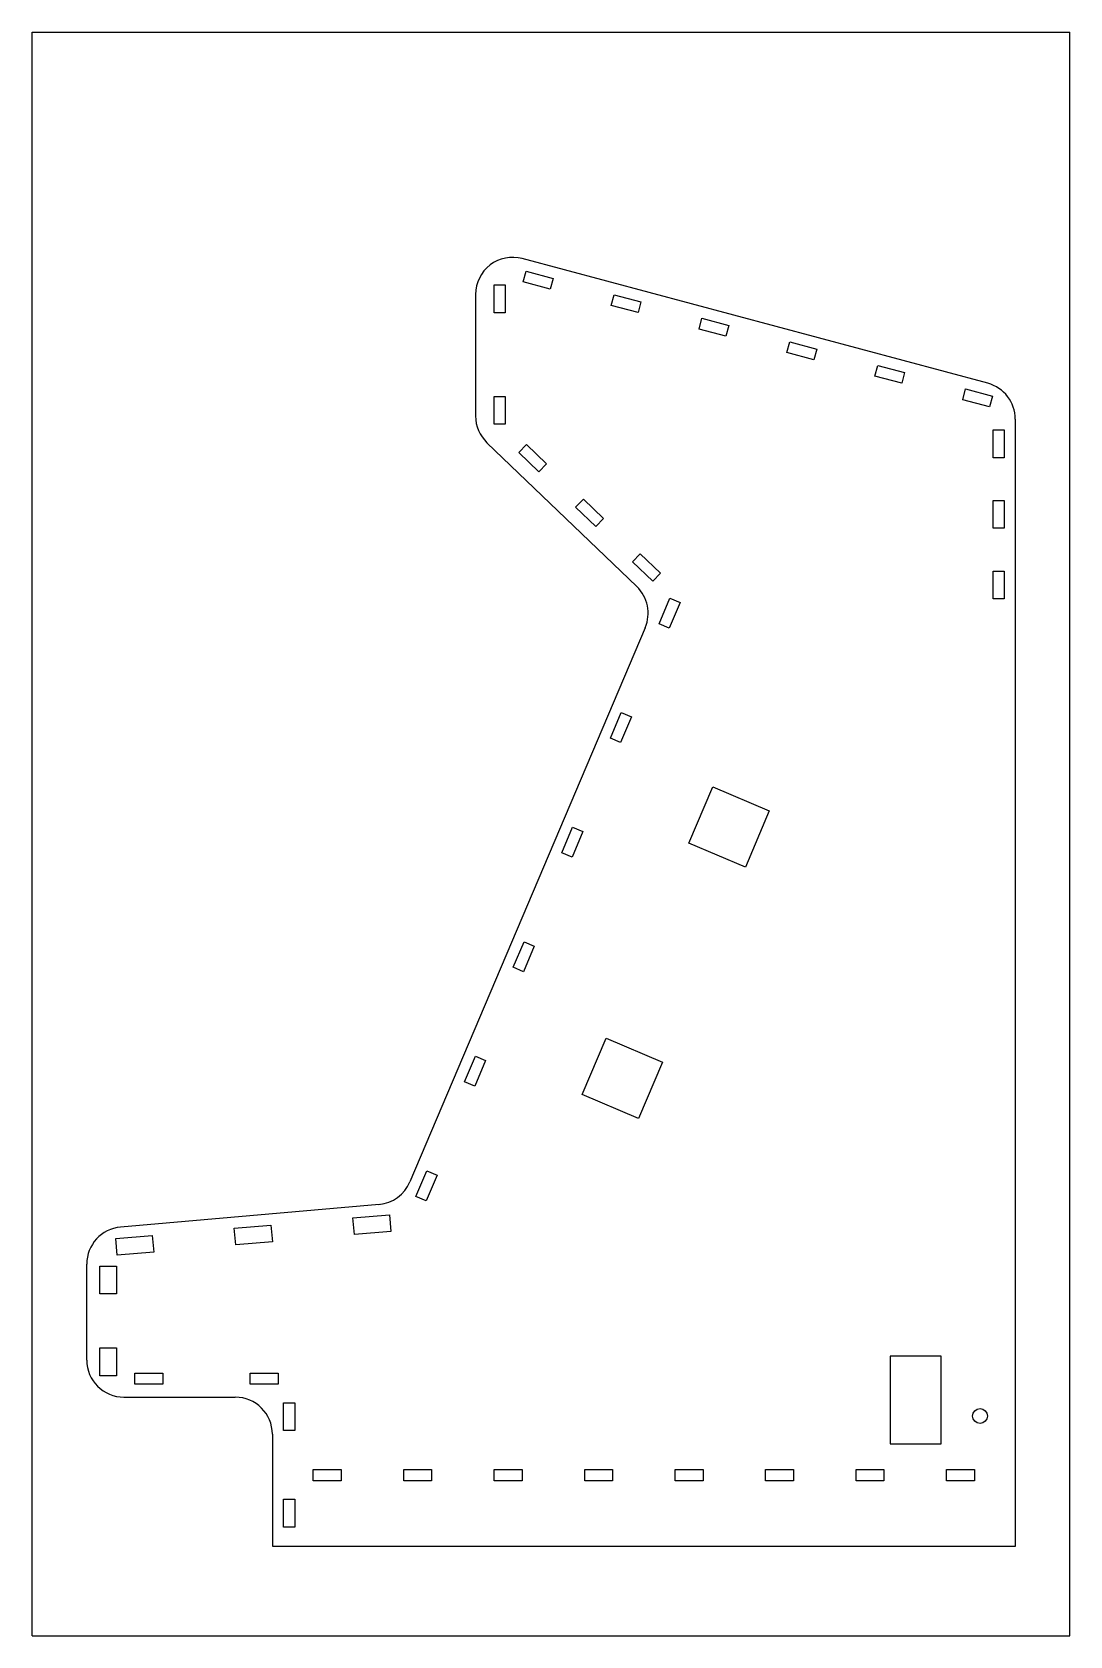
# Model space of a CAD drawing. Header units: inches. Extents: x 0 to 22, y 0 to 34.
import ezdxf

# ---------------------------------------------------------------- set-up
doc = ezdxf.new("R2010")
doc.units = ezdxf.units.IN
doc.header["$LTSCALE"] = 2.216296
doc.header["$MEASUREMENT"] = 0
doc.layers.get('0').update_dxf_attribs({"linetype": 'CONTINUOUS'})

msp = doc.modelspace()

# ---------------------------------------------------------------- linework, layer by layer
at = {"color": 7, "linetype": 'CONTINUOUS'}
for p, q in [((0, 0), (0, 34)), ((0, 34), (22, 34)), ((22, 0), (22, 34)), ((20.259, 26.554), (10.391, 29.198)), ((10.411, 28.704), (10.472, 28.932)), ((10.472, 28.932), (11.043, 28.779)), ((9.795, 28.05), (9.795, 28.64)), ((9.795, 28.64), (10.031, 28.64)), ((10.031, 28.64), (10.031, 28.05)), ((10.981, 28.551), (10.411, 28.704)), ((11.043, 28.779), (10.981, 28.551)), ((9.4, 28.438), (9.4, 25.863)), ((12.274, 28.204), (12.336, 28.433)), ((12.336, 28.433), (12.906, 28.28)), ((12.906, 28.28), (12.845, 28.052)), ((10.031, 28.05), (9.795, 28.05)), ((12.845, 28.052), (12.274, 28.204)), ((14.138, 27.705), (14.199, 27.933)), ((14.199, 27.933), (14.769, 27.781)), ((14.708, 27.552), (14.138, 27.705)), ((14.769, 27.781), (14.708, 27.552)), ((16.001, 27.206), (16.062, 27.434)), ((16.572, 27.053), (16.001, 27.206)), ((16.062, 27.434), (16.633, 27.281)), ((16.633, 27.281), (16.572, 27.053)), ((17.865, 26.707), (17.926, 26.935)), ((17.926, 26.935), (18.496, 26.782)), ((18.435, 26.554), (17.865, 26.707)), ((18.496, 26.782), (18.435, 26.554)), ((9.795, 25.687), (9.795, 26.278)), ((9.795, 26.278), (10.031, 26.278)), ((10.031, 26.278), (10.031, 25.687)), ((19.728, 26.207), (19.789, 26.435)), ((20.298, 26.054), (19.728, 26.207)), ((19.789, 26.435), (20.36, 26.283)), ((20.36, 26.283), (20.298, 26.054)), ((10.031, 25.687), (9.795, 25.687)), ((20.37, 24.976), (20.37, 25.566)), ((20.37, 25.566), (20.606, 25.566)), ((20.606, 25.566), (20.606, 24.976)), ((20.843, 1.905), (20.843, 25.794)), ((9.642, 25.294), (12.817, 22.248)), ((10.315, 25.085), (10.478, 25.256)), ((10.478, 25.256), (10.905, 24.847)), ((10.741, 24.677), (10.315, 25.085)), ((10.905, 24.847), (10.741, 24.677)), ((20.606, 24.976), (20.37, 24.976)), ((11.522, 23.927), (11.686, 24.098)), ((11.948, 23.518), (11.522, 23.927)), ((11.686, 24.098), (12.112, 23.689)), ((20.37, 24.07), (20.606, 24.07)), ((20.37, 23.48), (20.37, 24.07)), ((20.606, 24.07), (20.606, 23.48)), ((12.112, 23.689), (11.948, 23.518)), ((20.606, 23.48), (20.37, 23.48)), ((12.73, 22.769), (12.893, 22.939)), ((12.893, 22.939), (13.319, 22.53)), ((13.156, 22.36), (12.73, 22.769)), ((13.319, 22.53), (13.156, 22.36)), ((20.37, 22.574), (20.606, 22.574)), ((20.37, 21.984), (20.37, 22.574)), ((20.606, 22.574), (20.606, 21.984)), ((13.29, 21.458), (13.52, 22.002)), ((13.738, 21.909), (13.507, 21.366)), ((13.52, 22.002), (13.738, 21.909)), ((20.606, 21.984), (20.37, 21.984)), ((13.507, 21.366), (13.29, 21.458)), ((12.997, 21.373), (8.01, 9.624)), ((12.259, 19.03), (12.49, 19.573)), ((12.707, 19.481), (12.476, 18.938)), ((12.49, 19.573), (12.707, 19.481)), ((12.476, 18.938), (12.259, 19.03)), ((13.924, 16.805), (14.431, 18.001)), ((14.431, 18.001), (15.627, 17.493)), ((15.627, 17.493), (15.12, 16.297)), ((11.228, 16.602), (11.459, 17.145)), ((11.677, 17.053), (11.446, 16.509)), ((11.459, 17.145), (11.677, 17.053)), ((15.12, 16.297), (13.924, 16.805)), ((11.446, 16.509), (11.228, 16.602)), ((10.198, 14.174), (10.428, 14.717)), ((10.646, 14.625), (10.415, 14.081)), ((10.428, 14.717), (10.646, 14.625)), ((10.415, 14.081), (10.198, 14.174)), ((11.662, 11.478), (12.17, 12.674)), ((12.17, 12.674), (13.366, 12.166)), ((9.167, 11.746), (9.398, 12.289)), ((9.398, 12.289), (9.615, 12.197)), ((9.615, 12.197), (9.384, 11.653)), ((13.366, 12.166), (12.858, 10.97)), ((9.384, 11.653), (9.167, 11.746)), ((12.858, 10.97), (11.662, 11.478)), ((8.136, 9.317), (8.367, 9.861)), ((8.367, 9.861), (8.585, 9.769)), ((8.585, 9.769), (8.354, 9.225)), ((8.354, 9.225), (8.136, 9.317)), ((7.354, 9.147), (1.876, 8.668)), ((6.802, 8.862), (7.577, 8.929)), ((6.833, 8.509), (6.802, 8.862)), ((7.577, 8.929), (7.608, 8.576)), ((4.287, 8.642), (5.062, 8.709)), ((4.318, 8.289), (4.287, 8.642)), ((5.062, 8.709), (5.093, 8.356)), ((7.608, 8.576), (6.833, 8.509)), ((1.772, 8.422), (2.548, 8.489)), ((1.803, 8.069), (1.772, 8.422)), ((2.548, 8.489), (2.579, 8.136)), ((5.093, 8.356), (4.318, 8.289)), ((1.157, 7.883), (1.157, 5.849)), ((1.433, 7.249), (1.433, 7.839)), ((1.433, 7.839), (1.787, 7.839)), ((1.787, 7.839), (1.787, 7.249)), ((2.579, 8.136), (1.803, 8.069)), ((1.787, 7.249), (1.433, 7.249)), ((1.433, 5.517), (1.433, 6.107)), ((1.433, 6.107), (1.787, 6.107)), ((1.787, 6.107), (1.787, 5.517)), ((19.268, 5.932), (18.193, 5.932)), ((18.193, 5.932), (18.193, 4.07)), ((19.268, 4.07), (19.268, 5.932)), ((1.787, 5.517), (1.433, 5.517)), ((2.181, 5.573), (2.772, 5.573)), ((2.181, 5.337), (2.181, 5.573)), ((2.772, 5.573), (2.772, 5.337)), ((4.622, 5.573), (5.213, 5.573)), ((4.622, 5.337), (4.622, 5.573)), ((5.213, 5.573), (5.213, 5.337)), ((2.772, 5.337), (2.181, 5.337)), ((5.213, 5.337), (4.622, 5.337)), ((1.945, 5.062), (4.307, 5.062)), ((5.331, 4.944), (5.567, 4.944)), ((5.331, 4.353), (5.331, 4.944)), ((5.567, 4.944), (5.567, 4.353)), ((5.094, 4.274), (5.094, 1.905)), ((5.567, 4.353), (5.331, 4.353)), ((18.193, 4.07), (19.268, 4.07)), ((5.961, 3.526), (6.551, 3.526)), ((5.961, 3.29), (5.961, 3.526)), ((6.551, 3.526), (6.551, 3.29)), ((7.879, 3.526), (8.469, 3.526)), ((7.879, 3.29), (7.879, 3.526)), ((8.469, 3.526), (8.469, 3.29)), ((9.796, 3.526), (10.387, 3.526)), ((9.796, 3.29), (9.796, 3.526)), ((10.387, 3.526), (10.387, 3.29)), ((11.714, 3.526), (12.305, 3.526)), ((11.714, 3.29), (11.714, 3.526)), ((12.305, 3.526), (12.305, 3.29)), ((13.632, 3.526), (14.223, 3.526)), ((13.632, 3.29), (13.632, 3.526)), ((14.223, 3.526), (14.223, 3.29)), ((15.55, 3.526), (16.141, 3.526)), ((15.55, 3.29), (15.55, 3.526)), ((16.141, 3.526), (16.141, 3.29)), ((17.468, 3.526), (18.058, 3.526)), ((17.468, 3.29), (17.468, 3.526)), ((18.058, 3.526), (18.058, 3.29)), ((19.386, 3.526), (19.976, 3.526)), ((19.386, 3.29), (19.386, 3.526)), ((19.976, 3.526), (19.976, 3.29)), ((6.551, 3.29), (5.961, 3.29)), ((8.469, 3.29), (7.879, 3.29)), ((10.387, 3.29), (9.796, 3.29)), ((12.305, 3.29), (11.714, 3.29)), ((14.223, 3.29), (13.632, 3.29)), ((16.141, 3.29), (15.55, 3.29)), ((18.058, 3.29), (17.468, 3.29)), ((19.976, 3.29), (19.386, 3.29)), ((5.331, 2.896), (5.567, 2.896)), ((5.331, 2.306), (5.331, 2.896)), ((5.567, 2.896), (5.567, 2.306)), ((5.567, 2.306), (5.331, 2.306)), ((5.094, 1.905), (20.843, 1.905)), ((0, 0), (22, 0))]:
    msp.add_line(p, q, dxfattribs=at)
msp.add_circle((20.094, 4.661), 0.157, dxfattribs=at)
for centre, start, end in [((10.187, 28.438), 75, 180), ((20.055, 25.794), 0, 75), ((10.187, 25.863), 180, 226.1884), ((12.272, 21.68), 337, 46.1884), ((7.285, 9.931), 275, 337), ((1.945, 7.883), 95, 180), ((1.945, 5.849), 180, 270), ((4.307, 4.274), 0, 90)]:
    msp.add_arc(centre, 0.787, start, end, dxfattribs=at)

doc.saveas('drawing.dxf')
